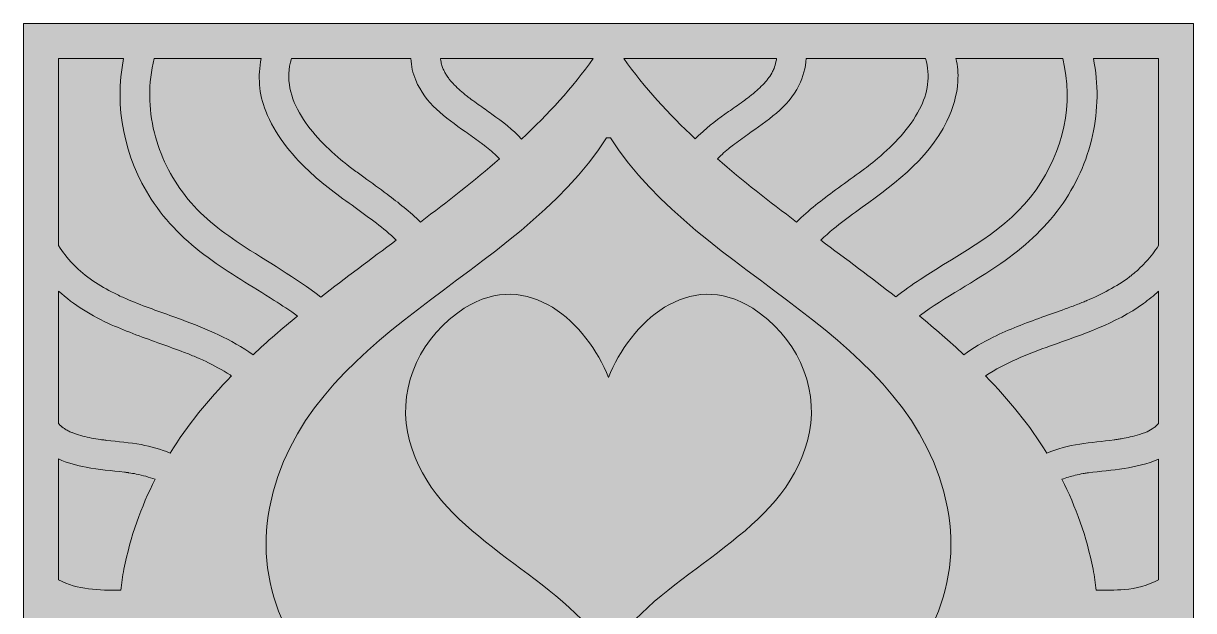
# Model space of a CAD drawing. Extents: x 29 to 970, y -1455 to -44.
# Drawn here: x 29 to 970, y -516 to -44 of the extents above; entities that cross this region are included whole.
import ezdxf

# ---------------------------------------------------------------- set-up
doc = ezdxf.new("R2010")
doc.units = 0
doc.header["$MEASUREMENT"] = 0
doc.layers.add('Layer 1', color=7, linetype='Continuous')

# ---------------------------------------------------------------- blocks, each defined once
blk = doc.blocks.new('block 2')
at = {"layer": 'Layer 1', "true_color": 0x009344}
h = blk.add_hatch(color=114, dxfattribs=at)
h.dxf.hatch_style = 2
h.paths.add_polyline_path([(970.14, -1455.49), (29.31, -1455.49), (29.31, -44.24), (970.14, -44.24)])
at = {"layer": 'Layer 1', "lineweight": 0}
blk.add_lwpolyline([(970.14, -1455.49), (29.31, -1455.49), (29.31, -44.24), (970.14, -44.24), (970.14, -1455.49)], dxfattribs=at)
blk = doc.blocks.new('block 3')
at = {"layer": 'Layer 1', "lineweight": 0}
blk.add_lwpolyline([(29.3, -44.23), (29.3, -1455.5), (970.15, -1455.5), (970.15, -44.23), (29.3, -44.23)], dxfattribs=at)
for points, knots in [([(57.53, -72.45), (57.53, -72.45), (109.86, -72.45), (109.86, -72.45), (102.06, -111.21), (110.48, -152.18), (132.06, -185.42), (144.21, -204.12), (159.84, -219.33), (177.73, -232.49), (194.75, -245.02), (213.14, -255.45), (230.93, -266.82), (237.25, -270.83), (243.52, -275.01), (249.63, -279.42), (237.32, -289.5), (225.39, -299.84), (213.97, -310.54), (196.55, -298.12), (176.64, -289.7), (156.47, -282.29), (143.84, -277.67), (131.07, -273.41), (118.57, -268.39), (118.57, -268.39), (116.36, -267.51), (116.36, -267.51), (116.21, -267.43), (115.47, -267.14), (115.01, -266.94), (114.59, -266.74), (113.85, -266.45), (113.73, -266.4), (112.99, -266.08), (112.27, -265.76), (111.54, -265.44), (108.48, -264.06), (105.43, -262.63), (102.43, -261.13), (96.48, -258.13), (90.67, -254.81), (85.13, -251.07), (79.23, -247.03), (75.04, -243.64), (69.31, -237.68), (64.14, -232.37), (61.14, -228.48), (57.53, -222.7), (57.53, -222.7), (57.53, -72.45), (57.53, -72.45)], [0, 0, 0, 0, 1, 1, 1, 2, 2, 2, 3, 3, 3, 4, 4, 4, 5, 5, 5, 6, 6, 6, 7, 7, 7, 8, 8, 8, 9, 9, 9, 10, 10, 10, 11, 11, 11, 12, 12, 12, 13, 13, 13, 14, 14, 14, 15, 15, 15, 16, 16, 16, 17, 17, 17, 17]), ([(134.44, -72.45), (134.44, -72.45), (220.54, -72.45), (220.54, -72.45), (217.69, -86.48), (218.57, -100.85), (224.11, -114.75), (231.49, -133.2), (244.04, -148.9), (258.39, -162.49), (270, -173.49), (282.99, -182.84), (295.96, -192.19), (308.09, -200.95), (318.4, -208.3), (329.13, -218.42), (308.76, -233.6), (288.33, -248.71), (268.57, -264.23), (248.1, -248.51), (225.32, -235.69), (203.54, -221.29), (186.98, -210.35), (171.7, -198.46), (159.27, -182.52), (147.81, -167.83), (139.27, -150.36), (134.62, -132.07), (129.67, -112.49), (129.6, -92.21), (134.44, -72.45)], [0, 0, 0, 0, 1, 1, 1, 2, 2, 2, 3, 3, 3, 4, 4, 4, 5, 5, 5, 6, 6, 6, 7, 7, 7, 8, 8, 8, 9, 9, 9, 10, 10, 10, 10]), ([(244.8, -72.45), (244.8, -72.45), (340.82, -72.45), (340.82, -72.45), (341.11, -78.38), (342.32, -84.21), (344.73, -89.92), (348.47, -98.85), (354.4, -106.56), (361.41, -113.15), (368.52, -119.87), (376.55, -125.6), (384.52, -131.21), (388.48, -134.02), (392.44, -136.77), (396.35, -139.65), (397.31, -140.34), (398.25, -141.03), (399.16, -141.72), (399.55, -141.99), (399.92, -142.28), (400.29, -142.55), (402.09, -143.98), (403.86, -145.43), (405.58, -146.91), (407.84, -148.88), (409.99, -150.97), (412.05, -153.11), (391.8, -170.7), (370.37, -187.41), (348.57, -203.85), (340.1, -195.63), (330.75, -188.27), (321.77, -181.53), (315.62, -176.88), (309.35, -172.4), (303.07, -167.87), (300.17, -165.78), (297.26, -163.67), (294.41, -161.53), (293.01, -160.49), (291.63, -159.46), (290.28, -158.4), (290.18, -158.33), (290.1, -158.28), (290.03, -158.23), (289.91, -158.13), (289.76, -158.01), (289.59, -157.86), (288.75, -157.17), (287.89, -156.51), (287.03, -155.82), (273.91, -145.14), (261.49, -132.96), (252.78, -118.76), (243.94, -104.34), (239.86, -88.52), (244.8, -72.45)], [0, 0, 0, 0, 1, 1, 1, 2, 2, 2, 3, 3, 3, 4, 4, 4, 5, 5, 5, 6, 6, 6, 7, 7, 7, 8, 8, 8, 9, 9, 9, 10, 10, 10, 11, 11, 11, 12, 12, 12, 13, 13, 13, 14, 14, 14, 15, 15, 15, 16, 16, 16, 17, 17, 17, 18, 18, 18, 19, 19, 19, 19]), ([(487.49, -72.45), (470.81, -95.88), (451.18, -117.19), (429.74, -137.19), (422.78, -129.71), (414.56, -123.29), (406.05, -117.16), (402.38, -114.53), (398.67, -111.97), (395, -109.34), (393.11, -108.01), (391.21, -106.65), (389.37, -105.28), (388.55, -104.69), (387.77, -104.1), (386.98, -103.51), (386.95, -103.48), (386.93, -103.46), (386.86, -103.41), (386.49, -103.11), (385.72, -102.52), (385.58, -102.4), (382.13, -99.64), (378.81, -96.76), (375.73, -93.59), (374.36, -92.19), (373.05, -90.71), (371.77, -89.21), (371.7, -89.09), (371.6, -88.99), (371.5, -88.86), (371.48, -88.84), (371.48, -88.84), (371.48, -88.81), (370.81, -87.83), (370.12, -86.87), (369.48, -85.89), (368.87, -84.88), (368.28, -83.87), (367.74, -82.84), (367.54, -82.49), (366.92, -81.14), (366.65, -80.57), (366.46, -79.98), (366.11, -79.07), (366.04, -78.8), (365.67, -77.67), (365.35, -76.51), (365.1, -75.33), (364.96, -74.69), (364.78, -73.24), (364.71, -72.94), (364.68, -72.77), (364.68, -72.62), (364.66, -72.45), (364.66, -72.45), (487.49, -72.45), (487.49, -72.45)], [0, 0, 0, 0, 1, 1, 1, 2, 2, 2, 3, 3, 3, 4, 4, 4, 5, 5, 5, 6, 6, 6, 7, 7, 7, 8, 8, 8, 9, 9, 9, 10, 10, 10, 11, 11, 11, 12, 12, 12, 13, 13, 13, 14, 14, 14, 15, 15, 15, 16, 16, 16, 17, 17, 17, 18, 18, 18, 19, 19, 19, 19]), ([(634.79, -72.45), (634.76, -72.82), (634.74, -73.17), (634.71, -73.51), (634.71, -73.53), (634.71, -73.53), (634.71, -73.56), (634.25, -75.45), (633.88, -77.37), (633.29, -79.22), (633.11, -79.71), (632.5, -81.16), (632.5, -81.24), (632.25, -81.78), (632.01, -82.29), (631.71, -82.84), (630.75, -84.66), (629.65, -86.38), (628.49, -88.1), (628.32, -88.35), (628.12, -88.62), (627.92, -88.89), (627.26, -89.68), (626.59, -90.49), (625.91, -91.25), (623, -94.5), (619.8, -97.48), (616.48, -100.26), (615.74, -100.9), (615, -101.49), (614.24, -102.1), (613.87, -102.4), (613.04, -103.06), (612.69, -103.33), (611.02, -104.59), (609.37, -105.82), (607.7, -107.02), (603.91, -109.75), (600.07, -112.44), (596.25, -115.12), (588.33, -120.75), (580.38, -126.51), (573.32, -133.2), (572.02, -134.44), (570.76, -135.71), (569.53, -137.04), (548.17, -117.06), (528.59, -95.8), (511.95, -72.45), (511.95, -72.45), (634.79, -72.45), (634.79, -72.45)], [0, 0, 0, 0, 1, 1, 1, 2, 2, 2, 3, 3, 3, 4, 4, 4, 5, 5, 5, 6, 6, 6, 7, 7, 7, 8, 8, 8, 9, 9, 9, 10, 10, 10, 11, 11, 11, 12, 12, 12, 13, 13, 13, 14, 14, 14, 15, 15, 15, 16, 16, 16, 17, 17, 17, 17]), ([(652.82, -94.18), (656.37, -87.12), (658.16, -79.88), (658.58, -72.45), (658.58, -72.45), (754.6, -72.45), (754.6, -72.45), (758.88, -86.38), (756.47, -100.55), (749.85, -113.18), (741.7, -128.73), (729.45, -141.28), (716.09, -152.74), (710.18, -157.81), (707.72, -159.58), (701.25, -164.33), (694.93, -168.93), (688.55, -173.46), (682.25, -178.11), (671.38, -186.11), (660.55, -194.38), (650.88, -203.85), (629.08, -187.41), (607.6, -170.68), (587.35, -153.09), (588.53, -151.86), (589.73, -150.65), (590.99, -149.49), (592.64, -147.94), (594.36, -146.47), (596.11, -145.04), (596.84, -144.4), (597.61, -143.79), (598.4, -143.17), (598.76, -142.88), (598.99, -142.68), (599.11, -142.58), (599.23, -142.51), (599.48, -142.33), (599.87, -142.01), (603.76, -139.11), (607.7, -136.3), (611.66, -133.52), (626.94, -122.75), (644.19, -111.4), (652.82, -94.18)], [0, 0, 0, 0, 1, 1, 1, 2, 2, 2, 3, 3, 3, 4, 4, 4, 5, 5, 5, 6, 6, 6, 7, 7, 7, 8, 8, 8, 9, 9, 9, 10, 10, 10, 11, 11, 11, 12, 12, 12, 13, 13, 13, 14, 14, 14, 15, 15, 15, 15]), ([(779.1, -72.45), (779.1, -72.45), (865, -72.45), (865, -72.45), (873.91, -108.99), (865.45, -146.86), (843.45, -178.06), (820.61, -210.44), (783.29, -228.36), (750.29, -250.04), (743.52, -254.49), (736.95, -259.14), (730.65, -264.04), (710.94, -248.58), (690.62, -233.55), (670.34, -218.44), (673.69, -215.32), (677.14, -212.29), (680.68, -209.39), (686.51, -204.59), (691.6, -200.82), (698.42, -195.85), (726.25, -175.6), (756.37, -154.69), (771.82, -122.75), (776.77, -112.58), (779.94, -101.95), (780.63, -90.64), (781, -84.44), (780.41, -78.38), (779.1, -72.45)], [0, 0, 0, 0, 1, 1, 1, 2, 2, 2, 3, 3, 3, 4, 4, 4, 5, 5, 5, 6, 6, 6, 7, 7, 7, 8, 8, 8, 9, 9, 9, 10, 10, 10, 10]), ([(941.92, -222.7), (938.72, -227.79), (936.14, -231.24), (931.81, -235.91), (929.62, -238.27), (927.33, -240.56), (924.94, -242.73), (923.76, -243.79), (922.56, -244.82), (921.33, -245.83), (920.86, -246.25), (920.37, -246.64), (919.88, -247.03), (919.63, -247.23), (918.92, -247.77), (918.62, -247.99), (908.11, -255.74), (896.45, -261.85), (884.42, -266.94), (884.2, -267.04), (881.98, -267.95), (881.44, -268.17), (879.96, -268.76), (878.46, -269.35), (876.96, -269.94), (873.62, -271.22), (870.25, -272.5), (866.85, -273.73), (860.6, -276.02), (854.35, -278.21), (848.08, -280.45), (834.86, -285.2), (821.65, -290.22), (809.02, -296.39), (800.78, -300.43), (792.86, -305.13), (785.43, -310.49), (773.99, -299.79), (762.03, -289.43), (749.67, -279.29), (770.54, -264.09), (794.14, -251.78), (815.23, -237.12), (833.53, -224.4), (849.8, -210), (862.91, -191.92), (875.31, -174.84), (884.39, -154.91), (888.92, -134.29), (893.42, -113.91), (893.72, -92.85), (889.59, -72.45), (889.59, -72.45), (941.92, -72.45), (941.92, -72.45), (941.92, -72.45), (941.92, -222.7), (941.92, -222.7)], [0, 0, 0, 0, 1, 1, 1, 2, 2, 2, 3, 3, 3, 4, 4, 4, 5, 5, 5, 6, 6, 6, 7, 7, 7, 8, 8, 8, 9, 9, 9, 10, 10, 10, 11, 11, 11, 12, 12, 12, 13, 13, 13, 14, 14, 14, 15, 15, 15, 16, 16, 16, 17, 17, 17, 18, 18, 18, 19, 19, 19, 19]), ([(501.25, -136.08), (573.1, -249.64), (744.68, -292.21), (772.36, -433.79), (784.89, -497.87), (753.27, -564.75), (695.47, -601.56), (663.95, -621.64), (633.36, -624.47), (605.75, -616.42), (606.52, -613.52), (607.08, -610.79), (607.4, -608.23), (608.98, -596.44), (606.1, -588.3), (598.94, -583.99), (591.75, -579.71), (583.21, -581.04), (573.57, -587.98), (570.76, -590), (567.86, -592.51), (564.88, -595.48), (543.36, -579.41), (525.23, -557.21), (512.02, -533.56), (559.04, -477.32), (646.16, -449.77), (661.24, -372.63), (668.66, -334.67), (649.93, -295.05), (615.7, -273.24), (564.21, -240.44), (516.85, -285.3), (499.72, -328.85), (482.6, -285.3), (435.24, -240.44), (383.75, -273.24), (349.52, -295.05), (330.78, -334.67), (338.2, -372.63), (353.28, -449.76), (440.4, -477.31), (487.42, -533.54), (474.99, -555.79), (458.23, -576.76), (438.38, -592.55), (435.85, -589.92), (433.34, -587.66), (430.9, -585.79), (421.48, -578.55), (412.99, -576.95), (405.68, -581.01), (398.37, -585.1), (395.27, -593.14), (396.45, -604.96), (396.77, -608.06), (397.39, -611.38), (398.27, -614.97), (369.51, -624.74), (337.25, -622.77), (303.98, -601.56), (246.18, -564.75), (214.56, -497.87), (227.09, -433.79), (254.77, -292.21), (426.35, -249.64), (498.2, -136.08), (498.2, -136.08), (501.25, -136.08), (501.25, -136.08)], [0, 0, 0, 0, 1, 1, 1, 2, 2, 2, 3, 3, 3, 4, 4, 4, 5, 5, 5, 6, 6, 6, 7, 7, 7, 8, 8, 8, 9, 9, 9, 10, 10, 10, 11, 11, 11, 12, 12, 12, 13, 13, 13, 14, 14, 14, 15, 15, 15, 16, 16, 16, 17, 17, 17, 18, 18, 18, 19, 19, 19, 20, 20, 20, 21, 21, 21, 22, 22, 22, 23, 23, 23, 23]), ([(57.53, -259.34), (69.88, -270.61), (84.35, -279.49), (99.97, -286.38), (113.01, -292.16), (126.42, -296.98), (139.86, -301.76), (146.11, -303.97), (152.36, -306.24), (158.56, -308.62), (161.61, -309.78), (164.64, -310.98), (167.64, -312.24), (167.88, -312.34), (170.47, -313.47), (170.71, -313.57), (172.36, -314.31), (173.99, -315.05), (175.61, -315.81), (182.45, -319.06), (189.12, -322.65), (195.47, -326.76), (195.86, -327.03), (196.25, -327.27), (196.62, -327.52), (178, -346.69), (161.22, -367.14), (147.26, -389.53), (139.83, -386.48), (132.01, -384.24), (123.96, -382.81), (114.81, -381.19), (105.48, -380.47), (96.26, -379.37), (95.17, -379.22), (94.14, -379.1), (93.08, -378.97), (92.74, -378.9), (91.58, -378.75), (91.16, -378.68), (88.75, -378.33), (86.39, -377.91), (84, -377.47), (79.38, -376.56), (74.8, -375.45), (70.34, -373.88), (69.83, -373.71), (68.18, -373.07), (68.11, -373.07), (67.15, -372.62), (66.19, -372.16), (65.23, -371.66), (64.22, -371.12), (63.23, -370.56), (62.25, -369.92), (61.71, -369.6), (60.53, -368.69), (60.48, -368.69), (59.86, -368.15), (59.3, -367.63), (58.71, -367.06), (58.39, -366.74), (57.84, -366.1), (57.53, -365.76), (57.53, -365.76), (57.53, -259.34), (57.53, -259.34)], [0, 0, 0, 0, 1, 1, 1, 2, 2, 2, 3, 3, 3, 4, 4, 4, 5, 5, 5, 6, 6, 6, 7, 7, 7, 8, 8, 8, 9, 9, 9, 10, 10, 10, 11, 11, 11, 12, 12, 12, 13, 13, 13, 14, 14, 14, 15, 15, 15, 16, 16, 16, 17, 17, 17, 18, 18, 18, 19, 19, 19, 20, 20, 20, 21, 21, 21, 22, 22, 22, 22]), ([(941.92, -365.78), (941.18, -366.55), (940.5, -367.33), (939.71, -368.05), (939.24, -368.47), (938.43, -369.08), (938.43, -369.1), (937.89, -369.47), (937.32, -369.84), (936.78, -370.19), (935.03, -371.27), (933.21, -372.21), (931.34, -373.07), (931.27, -373.07), (930.11, -373.53), (929.6, -373.71), (928.59, -374.08), (927.58, -374.39), (926.57, -374.72), (924.16, -375.48), (921.7, -376.12), (919.24, -376.66), (917.07, -377.15), (914.91, -377.59), (912.69, -377.96), (911.61, -378.16), (910.5, -378.36), (909.39, -378.5), (908.85, -378.6), (906.34, -378.95), (906.34, -378.97), (897.09, -380.18), (887.79, -380.94), (878.56, -382.32), (869.51, -383.67), (860.7, -386.21), (852.23, -389.6), (838.28, -367.21), (821.52, -346.76), (802.87, -327.59), (818.65, -317.06), (836.85, -309.9), (855.04, -303.38), (880.7, -294.18), (907.5, -285.59), (929.79, -269.4), (934.05, -266.3), (938.08, -262.98), (941.92, -259.46), (941.92, -259.46), (941.92, -365.78), (941.92, -365.78)], [0, 0, 0, 0, 1, 1, 1, 2, 2, 2, 3, 3, 3, 4, 4, 4, 5, 5, 5, 6, 6, 6, 7, 7, 7, 8, 8, 8, 9, 9, 9, 10, 10, 10, 11, 11, 11, 12, 12, 12, 13, 13, 13, 14, 14, 14, 15, 15, 15, 16, 16, 16, 17, 17, 17, 17]), ([(57.53, -394.33), (64.46, -397.5), (72.12, -399.62), (79.82, -400.99), (89.98, -402.82), (100.27, -403.75), (110.53, -404.96), (111.51, -405.05), (112.5, -405.18), (113.48, -405.3), (113.63, -405.33), (113.75, -405.35), (113.85, -405.35), (113.92, -405.35), (113.97, -405.37), (114.05, -405.37), (116.06, -405.72), (118.08, -406.01), (120.07, -406.41), (125.22, -407.49), (130.31, -408.89), (135.28, -410.64), (123.94, -432.69), (115.3, -456.6), (110.16, -482.93), (109.05, -488.57), (108.21, -494.23), (107.57, -499.89), (90.05, -499.84), (72.9, -499.64), (57.53, -491.5), (57.53, -491.5), (57.53, -394.33), (57.53, -394.33)], [0, 0, 0, 0, 1, 1, 1, 2, 2, 2, 3, 3, 3, 4, 4, 4, 5, 5, 5, 6, 6, 6, 7, 7, 7, 8, 8, 8, 9, 9, 9, 10, 10, 10, 11, 11, 11, 11]), ([(941.92, -491.52), (933.34, -496.1), (924.01, -498.46), (914.61, -499.22), (907.06, -499.84), (899.48, -499.86), (891.87, -499.89), (891.23, -494.23), (890.4, -488.57), (889.29, -482.93), (884.15, -456.6), (875.51, -432.69), (864.17, -410.62), (867.66, -409.41), (871.62, -408.25), (875.02, -407.42), (877.16, -406.9), (879.28, -406.41), (881.44, -406.01), (882.45, -405.84), (883.46, -405.67), (884.47, -405.52), (884.86, -405.45), (885.23, -405.4), (885.62, -405.35), (904.55, -403.06), (924.23, -402.15), (941.92, -394.45), (941.92, -394.45), (941.92, -491.52), (941.92, -491.52)], [0, 0, 0, 0, 1, 1, 1, 2, 2, 2, 3, 3, 3, 4, 4, 4, 5, 5, 5, 6, 6, 6, 7, 7, 7, 8, 8, 8, 9, 9, 9, 10, 10, 10, 10])]:
    blk.add_open_spline(points, degree=3, knots=knots, dxfattribs=at)

msp = doc.modelspace()

# ---------------------------------------------------------------- block references
at = {"layer": 'Layer 1'}
for name in ['block 3', 'block 2']:
    msp.add_blockref(name, (0, 0), dxfattribs=at)

doc.saveas('drawing.dxf')
